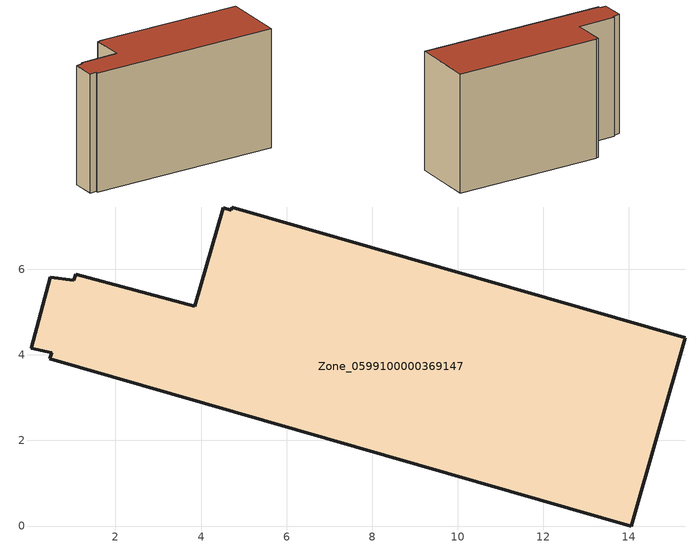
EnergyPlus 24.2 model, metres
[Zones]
Zone_0599100000369147
 floor ground (C_G): 4.51,7.44 4.71,7.39 4.72,7.46 15.32,4.4 14.05,0 0.46,3.92 0.5,4.05 0.03,4.16 0.47,5.82 1.03,5.75 1.07,5.88 3.85,5.14 z0
 wall outside (C_F): 0.46,3.92 14.05,0 15.32,4.4 4.72,7.46 4.71,7.39 4.51,7.44 3.85,5.14 1.07,5.88 1.03,5.75 0.47,5.82 0.03,4.16 0.5,4.05 0.46,3.92 z0:8.9
 roof outside (C_R): 4.71,7.39 4.51,7.44 3.85,5.14 1.07,5.88 1.03,5.75 0.47,5.82 0.03,4.16 0.5,4.05 0.46,3.92 14.05,0 15.32,4.4 4.72,7.46 z8.9
[BUILDING]
Pand.0599100000369147: North Axis=0; Terrain=City; Loads Convergence Tolerance Value=0.04; Temperature Convergence Tolerance Value=0.4; Solar Distribution=FullExterior; Maximum Number of Warmup Days=25; Minimum Number of Warmup Days=1
[Site:Location]
Rotterdam.The.Hague.AP_ZH_NLD Design_Conditions: Latitude=51.96; Longitude=4.45; Time Zone=1; Elevation=-4.5
[SITE:GROUNDTEMPERATURE:BUILDINGSURFACE]
18, 18, 18, 18, 18, 18, 18, 18, 18, 18, 18, 18
[MATERIAL] Thermal Absorptance=0.9; Solar Absorptance=0.7; Visible Absorptance=0.7
Name | Roughness | Thickness | Conductivity | Density | Specific Heat
G.TI.1992-2005 | MediumSmooth | 0.15 | 0.06 | 540 | 1210
F.TI.1992-2005 | Rough | 0.3 | 0.12 | 1920 | 840
R.TI.1992-2005 | MediumRough | 0.2 | 0.08 | 1500 | 1000
[CONSTRUCTION]
C_G: G.TI.1992-2005
C_F: F.TI.1992-2005
C_R: R.TI.1992-2005
[ZONE]
Zone_0599100000369147: Type=1; Multiplier=1; Ceiling Height=Autocalculate; Volume=Autocalculate; Floor Area=autocalculate; Part of Total Floor Area=Yes
[ZONEINFILTRATION:DESIGNFLOWRATE]
Infil_Zone_0599100000369147: Zone or ZoneList or Space or SpaceList=Zone_0599100000369147; Schedule=AlwaysOn; Design Flow Rate Calculation Method=Flow/Area; Flow Rate per Floor Area=0.0015; Constant Term Coefficient=1; Temperature Term Coefficient=0; Velocity Term Coefficient=0; Velocity Squared Term Coefficient=0
[HVACTEMPLATE:ZONE:IDEALLOADSAIRSYSTEM]
Zone_0599100000369147: Maximum Heating Supply Air Temperature=50; Minimum Cooling Supply Air Temperature=13; Maximum Heating Supply Air Humidity Ratio=0.0156; Minimum Cooling Supply Air Humidity Ratio=0.0077; Heating Limit=NoLimit; Cooling Limit=NoLimit; Dehumidification Control Type=ConstantSensibleHeatRatio; Cooling Sensible Heat Ratio=0.7; Dehumidification Setpoint=60; Humidification Control Type=None; Humidification Setpoint=30; Outdoor Air Method=None; Outdoor Air Flow Rate per Person=0.00944; Outdoor Air Flow Rate per Zone Floor Area=0; Outdoor Air Flow Rate per Zone=0; Demand Controlled Ventilation Type=None; Outdoor Air Economizer Type=NoEconomizer; Heat Recovery Type=None; Sensible Heat Recovery Effectiveness=0.7; Latent Heat Recovery Effectiveness=0.65
[ZONECONTROL:THERMOSTAT]
ThermostatControl_Zone_0599100000369147: Zone or ZoneList=Zone_0599100000369147; Control Type Schedule=DualSetpointControlType; Control 1=Thermostat_Zone_0599100000369147; Temperature Difference Between Cutout And Setpoint=0
[THERMOSTATSETPOINT:DUALSETPOINT]
Thermostat_Zone_0599100000369147: Heating Setpoint Temperature Schedule=HeatingSetpoint_Zone_0599100000369147; Cooling Setpoint Temperature Schedule=CoolingSetpoint_Zone_0599100000369147
[SCHEDULE:COMPACT]
HeatingSetpoint_Zone_0599100000369147: Through: 12/31, For: AllDays, Until: 24:00, 21
CoolingSetpoint_Zone_0599100000369147: Through: 12/31, For: AllDays, Until: 24:00, 24
DualSetpointControlType: Through: 12/31, For: AllDays, Until: 24:00, 4
AlwaysOn: Through: 12/31, For: AllDays, Until: 24:00, 1
